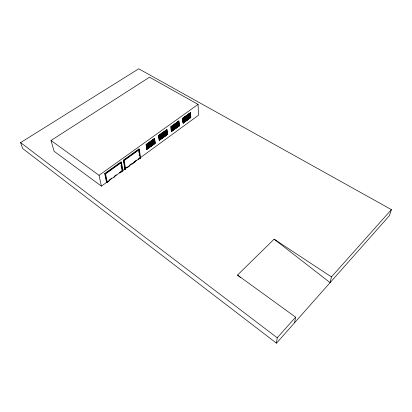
<?xml version="1.0" encoding="UTF-8"?>
<svg xmlns="http://www.w3.org/2000/svg" width="412" height="412" viewBox="0 0 412 412"><rect width="100%" height="100%" fill="white"/><g stroke="black" fill="none" stroke-linecap="round" stroke-linejoin="round"><path stroke-width="0.62" d="M276.467 343.191L389.464 215.62L391.4 209.626L138.731 68.809L20.6 142.593L22.583 148.454L276.467 343.191L277.224 337.804L295.605 317.168L237.497 275.056L274.114 239.166L331.459 276.916L330.084 282.658L274.114 239.166M294.626 322.689L295.605 317.168M331.459 276.916L391.4 209.626M109.216 180.873L106.631 182.763L104.725 173.565L121.051 161.834L121.396 162.071L122.93 170.918L122.539 171.201L121.911 170.764L121.71 169.626M113.872 177.474L114.902 176.717M120.072 172.937L121.622 171.804M127.478 167.53L129.528 166.031M132.092 164.156L135.167 161.911M138.241 159.66L139.266 158.914M106.553 182.392L106.893 182.64L107.3 182.341L105.565 173.895L121.061 162.74L122.539 171.201M124.851 169.028L125.191 169.265L125.583 168.977L124.156 160.51L139.014 149.814L140.204 158.296L140.58 158.017L139.344 149.154L138.998 148.928L123.348 160.18L124.918 169.399M109.211 180.029L111.75 178.175M114.289 176.326L116.323 174.843M119.372 172.618L120.891 171.505M125.459 168.173L126.968 167.071M129.492 165.233L131.505 163.76M134.029 161.921L136.547 160.083M138.566 158.61L139.57 157.873L140.204 158.296M101.398 186.157L198.471 115.267L198.074 104.391L149.515 77.188L51.016 140.482L54.101 151.281L101.398 186.157L99.035 175.321L51.016 140.482M146.734 149.36L146.121 144.519L154.515 138.478L155.175 143.397L146.734 149.36L155.056 143.319M159.202 140.307L158.697 135.466L166.845 129.605L167.401 134.518L159.202 140.307L167.282 134.446M171.31 131.521L179.272 125.897L178.818 120.989L170.908 126.68L171.31 131.521L179.272 125.897M183.067 122.987L182.763 118.146L190.571 112.687L190.808 117.523L183.185 123.059L190.689 117.451L190.632 116.426L188.933 117.724L188.938 118.733L188.881 117.693L190.632 116.426M148.861 147.893L146.878 149.262L146.744 148.227L148.68 146.821L148.861 147.893L148.68 146.821L146.796 148.258M148.974 147.743L150.947 146.378L150.771 145.307L148.845 146.703L149.02 147.774L148.845 146.703M152.852 143.803L153.022 144.87L151.106 146.26L150.936 145.194L152.903 143.834L150.936 145.194M159.346 140.214L161.272 138.885L161.118 137.814L159.238 139.174L159.346 140.214L159.284 139.204L161.118 137.814M163.296 137.412L161.38 138.736L161.272 137.701L163.147 136.341L163.296 137.412L163.147 136.341M165.31 135.95L163.404 137.268L163.301 136.228L165.166 134.879L165.31 135.95L165.166 134.879M173.426 129.991L175.285 128.704L175.157 127.638L173.344 128.956L173.473 130.022L173.344 128.956M175.388 128.565L177.242 127.287L177.17 126.247L175.311 127.529L175.44 128.595L175.311 127.529M183.206 122.889L185.024 121.638L184.962 120.598L183.139 121.854L183.258 122.92L183.139 121.854M186.935 120.247L185.173 121.53L185.065 120.459C187.846 116.756 186.78 122.086 186.832 119.181M188.938 118.733L190.73 117.492L190.452 112.615M148.583 145.647C143.69 150.04 149.443 143.175 148.711 146.693L146.724 148.062L148.66 146.657L148.531 145.616M148.876 146.574L148.747 145.529L150.679 144.133L148.696 145.498L148.876 146.574L150.802 145.173L150.627 144.102M159.269 139.04L159.161 137.999L161.046 136.635L159.109 137.969L159.269 139.04L161.149 137.68L160.994 136.604M163.08 135.167C158.326 139.421 163.966 132.726 163.178 136.207L161.257 137.536L163.131 136.176L163.028 135.136M165.099 133.704C160.366 137.938 165.995 131.268 165.197 134.745L163.286 136.063L165.15 134.714L165.052 133.673M173.38 128.822L173.298 127.777L175.115 126.458L173.246 127.746L173.38 128.822L175.198 127.504L175.069 126.433M175.347 127.39L175.27 126.35L177.083 125.042L175.218 126.319L175.347 127.39L177.16 126.082L177.083 125.042M183.18 121.72L183.119 120.675L184.895 119.392L183.067 120.649L183.18 121.72L184.957 120.433L184.895 119.392M186.811 118.002C182.289 122.034 187.748 115.628 186.868 119.047L185.106 120.325L186.821 119.016L186.76 117.976M188.923 117.559L188.871 116.519L190.622 115.252L188.82 116.488C188.145 118.852 191.513 116.411 190.571 115.221M148.825 146.538L150.802 145.173M159.217 139.009L161.149 137.68M173.328 128.791L175.198 127.504M175.301 127.365L177.108 126.051L177.031 125.011M183.129 121.689L184.906 120.402L184.844 119.362M188.871 117.528L190.622 116.261M150.962 145.06L152.883 143.67L152.713 142.593L150.792 143.984L150.916 145.024L152.883 143.67M153.043 143.551C157.796 139.194 152.09 145.93 152.873 142.48L154.835 141.125L152.873 142.48M165.356 134.631C169.986 130.388 164.373 136.985 165.207 133.56L167.112 132.247L165.207 133.56M173.225 128.93C168.534 131.66 174.281 129.62 173.092 127.859L171.263 129.183L173.092 127.859M177.309 125.974C181.826 121.839 176.31 128.297 177.186 124.898L179.04 123.626L177.186 124.898M187.017 118.939L188.773 117.667L188.67 116.596L186.909 117.868L186.971 118.908L188.773 117.667M153.012 143.685C159.459 138.509 147.743 148.068 155.087 143.371L154.515 138.478M165.32 134.765C171.196 129.996 160.608 138.767 167.318 134.492L166.845 129.605M173.189 129.064C168.616 133.251 174.183 126.731 173.318 130.135L171.5 131.459M177.273 126.108C183.273 121.267 172.324 130.259 179.194 125.871L178.818 120.989M187.027 119.104L188.784 117.832L187.027 119.104L187.084 120.139L188.84 118.867L188.732 117.801M148.897 146.739L150.771 145.307M163.193 136.372L161.272 137.701M165.212 134.909L163.301 136.228M173.39 128.987L175.157 127.638M175.363 127.555L177.17 126.247M183.191 121.885L184.962 120.598M186.878 119.212L185.065 120.459M148.413 144.272L148.232 143.185L148.413 144.272L146.466 145.673L146.121 144.519M148.526 144.118L150.514 142.753L150.39 141.702L148.449 143.103L148.578 144.154L148.449 143.103M152.605 141.249C147.712 145.936 152.692 137.155 152.553 141.218M158.965 136.588L160.907 135.26L160.798 134.209L158.908 135.569L159.017 136.619L158.857 135.538M162.946 133.787L161.066 135.146L160.912 134.06C163.837 130.104 162.797 135.986 162.843 132.736M164.975 132.324L163.054 133.643L162.951 132.592L164.826 131.243L164.975 132.324L164.877 131.274M170.908 126.68L172.952 125.459L173.035 126.51L171.201 127.833M173.138 126.371L175.012 125.083L174.935 124.033L173.107 125.346L173.189 126.396L173.107 125.346M175.115 124.944C175.255 122.158 174.137 127.349 176.985 123.662L176.856 122.58L176.985 123.662M184.751 116.962L182.964 118.249L182.98 119.269L184.813 118.012L184.7 116.936L184.813 118.012M186.734 116.627L184.911 117.878L184.849 116.828L186.626 115.551L186.734 116.627L186.677 115.576M188.748 115.113C190.967 114.732 191.518 110.962 188.742 114.088L188.799 115.139L188.742 114.088M146.62 146.888L146.44 145.807L148.433 144.437L148.562 145.482L146.62 146.888L148.511 145.451L148.382 144.406M148.547 144.288L148.727 145.364L148.547 144.288L150.483 142.887L150.658 143.968L148.727 145.364L150.658 143.968M150.648 142.773C155.607 139.931 149.515 142.037 150.818 143.85L152.744 142.459L152.574 141.383M152.734 141.264C157.672 138.437 151.611 140.533 152.903 142.346L154.819 140.961L152.903 142.346M159.145 137.835L158.986 136.758L160.922 135.424L159.037 136.789L159.145 137.835L161.03 136.47L160.871 135.393M161.185 136.357L161.03 135.28L162.961 133.957L163.059 135.002L161.185 136.357L163.013 134.971L162.91 133.926M163.219 134.889L163.07 133.807L164.991 132.489L165.083 133.54L163.219 134.889L165.037 133.509L164.939 132.458M165.145 132.376L167.004 131.037L165.145 132.376L165.243 133.426L167.102 132.082L165.243 133.426M172.999 126.644C168.405 130.836 173.998 124.3 173.128 127.725L171.248 129.018L173.128 127.725M173.282 127.612L173.153 126.535L175.028 125.248L173.2 126.566L173.282 127.612L175.105 126.293L174.976 125.217M175.131 125.109L175.26 126.185L175.131 125.109L176.995 123.827L177.072 124.872L175.26 126.185L177.021 124.846L176.944 123.796M177.098 123.688C181.738 120.989 176.048 123.013 177.222 124.764L179.024 123.461L177.222 124.764M182.99 119.434L183.108 120.51L182.99 119.434L184.823 118.182L184.885 119.228L183.108 120.51L184.833 119.197L184.772 118.151M185.034 119.12L184.921 118.043L186.744 116.792L186.801 117.837L185.034 119.12L186.754 117.811L186.693 116.766M186.842 116.658C191.374 114.011 185.822 116.004 186.95 117.729L188.711 116.457L188.608 115.386M188.861 116.354L188.758 115.278L190.56 114.042L188.804 115.309L188.861 116.354L190.612 115.087L190.509 114.011M148.433 144.437L146.44 145.807M148.598 144.318L150.535 142.923M162.961 133.957L161.03 135.28M164.991 132.489L163.07 133.807M175.177 125.14L176.995 123.827M183.041 119.465L184.823 118.182M184.973 118.074L186.744 116.792M159.094 137.804L161.03 136.47M173.236 127.581L175.105 126.293M188.711 116.457L186.95 117.729M188.809 116.323L190.56 115.056M106.893 182.64L105.07 173.812L121.396 162.071M125.191 169.265L123.693 160.412L139.344 149.154M146.857 149.438L146.239 144.597L154.634 138.556M166.968 129.677L158.821 135.543L159.326 140.384M178.942 121.061L171.032 126.757L171.428 131.593M183.185 123.059L182.887 118.218L190.571 112.687M148.284 143.216L146.286 144.591M175.09 123.919L176.908 122.611M99.035 175.321L198.074 104.391M188.67 116.596L186.909 117.868M185.024 121.638L184.916 120.567M178.818 121.169C176.573 121.679 176.068 125.397 178.89 122.22M177.196 127.257L177.119 126.216M166.845 129.785C164.501 130.341 164.069 134.08 166.942 130.841M154.515 138.664C152.064 139.271 151.714 143.021 154.634 139.714M152.744 142.459L150.818 143.85M152.713 142.593L150.792 143.984M140.24 157.791L140.58 158.017M123.348 160.18L123.693 160.412M125.243 168.745L125.583 168.977M122.93 170.918L122.596 170.681L122.153 168.153M104.725 173.565L105.07 173.812M106.965 182.094L107.3 182.341M20.6 142.593L277.224 337.804M237.497 275.056L240.453 277.523M120.52 162.858L120.644 163.554M120.958 165.351L121.082 166.041M121.298 167.277L121.514 168.508M121.272 163.095L121.494 164.362M121.71 165.624L121.931 166.886M138.638 151.271L138.818 152.517M139.071 154.309L139.241 155.545M138.998 148.928L139.179 150.195M139.441 152.095L139.622 153.362M146.59 147.017L146.775 148.093M161.154 136.49L161.308 137.567M163.183 135.023L163.337 136.094M182.918 118.218L182.98 119.269M184.993 119.253L185.106 120.325M188.65 115.247C184.138 119.66 188.856 111.204 188.65 115.247"/></g></svg>
